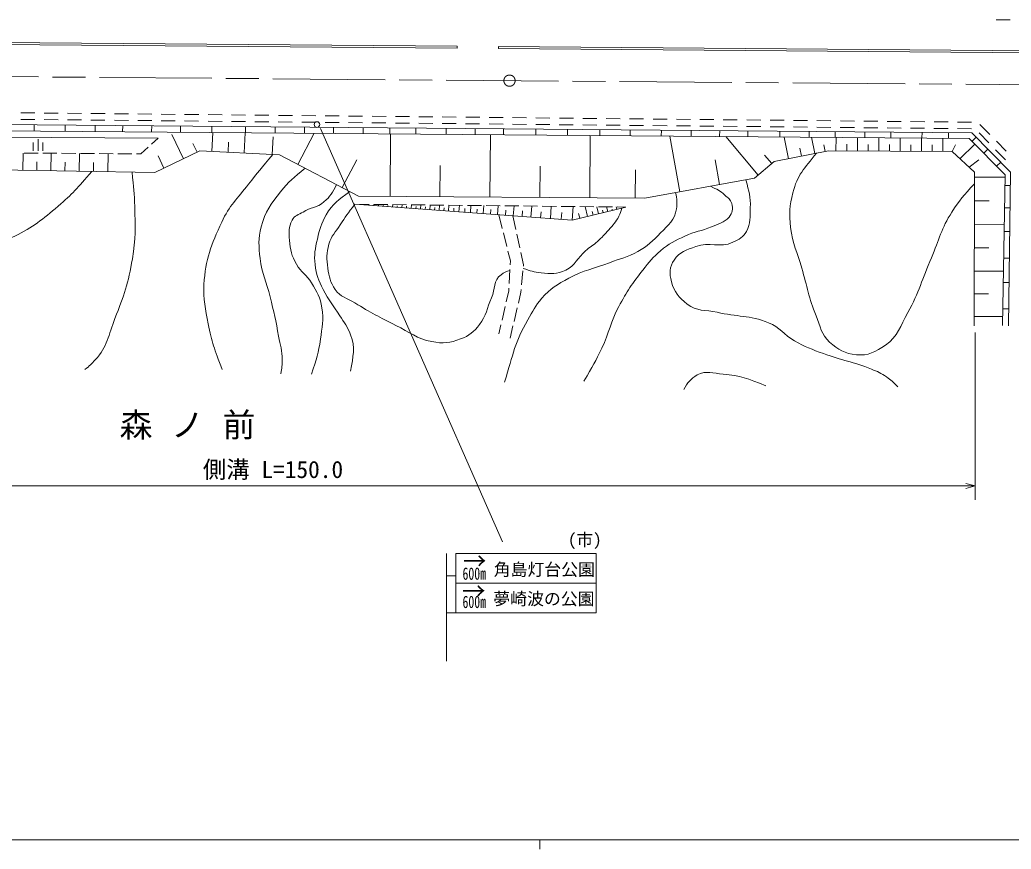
# Model space of a CAD drawing. Units: millimetres, scale not verified. Extents: x 40000 to 680000, y 20000 to 380000.
# Drawn here: x 112496 to 218323, y 204000 to 292535 of the extents above; entities that cross this region are included whole.
import ezdxf
from ezdxf.enums import TextEntityAlignment as Align

# ---------------------------------------------------------------- set-up
doc = ezdxf.new("R2010")
doc.units = ezdxf.units.MM
doc.header["$LTSCALE"] = 1000
doc.linetypes.add('CHAIN', pattern=[18.5, 12, -1.5, 3.5, -1.5])
for name, color, linetype, lineweight in [('M-BGD', 7, 'Continuous', 13), ('M-BMK', 2, 'CHAIN', 13), ('M-STR-HTXT', 7, 'Continuous', 13), ('M-STR-STRC', 7, 'Continuous', 13), ('M-TTL-BAND', 7, 'Continuous', 13)]:
    doc.layers.add(name, color=color, linetype=linetype, lineweight=lineweight)
doc.layers.add('M-BMK-HTXT', color=7, linetype='Continuous')
doc.styles.add('ＭＳ ゴシック', font='')
doc.styles.get('ＭＳ ゴシック').set_extended_font_data('MS Gothic')

msp = doc.modelspace()

# ---------------------------------------------------------------- linework, layer by layer
at = {"layer": 'M-BGD'}
for p, q in [((218229, 292522), (216729, 292535)), ((87674, 290081), (159170, 289512)), ((87678, 290281), (159171, 289712)), ((159170, 289512), (159171, 289712)), ((163591, 289476), (163593, 289676)), ((163591, 289476), (320633, 288226)), ((163593, 289676), (320635, 288426)), ((112593, 282609), (114093, 282594)), ((115093, 282584), (116593, 282569)), ((117593, 282559), (119093, 282545)), ((112586, 281909), (114086, 281894)), ((115086, 281884), (116586, 281869)), ((117586, 281859), (119086, 281845)), ((120086, 281835), (121586, 281820)), ((120093, 282535), (121593, 282520)), ((122586, 281810), (124086, 281795)), ((122593, 282510), (124093, 282495)), ((125086, 281786), (126586, 281771)), ((125093, 282486), (126593, 282471)), ((127586, 281761), (129086, 281746)), ((127593, 282461), (129092, 282446)), ((130085, 281736), (131585, 281722)), ((130092, 282436), (131592, 282422)), ((132585, 281712), (134085, 281697)), ((132592, 282412), (134092, 282397)), ((135085, 281687), (136585, 281672)), ((135092, 282387), (136592, 282372)), ((137585, 281662), (139085, 281648)), ((137592, 282362), (139092, 282348)), ((140085, 281638), (141585, 281623)), ((140092, 282338), (141592, 282323)), ((142585, 281613), (144085, 281598)), ((142592, 282313), (144092, 282298)), ((145085, 281589), (146585, 281574)), ((145092, 282289), (146592, 282274)), ((147585, 281564), (149085, 281549)), ((147592, 282264), (149091, 282249)), ((150085, 281539), (151584, 281525)), ((150091, 282239), (151591, 282225)), ((152584, 281515), (154084, 281500)), ((152591, 282215), (154091, 282200)), ((155091, 282190), (156591, 282175)), ((157591, 282165), (159091, 282151)), ((160091, 282141), (161591, 282126)), ((162591, 282116), (164091, 282101)), ((165091, 282092), (166591, 282077)), ((167591, 282067), (169091, 282052)), ((170090, 282042), (171590, 282028)), ((172590, 282018), (174090, 282003)), ((175090, 281993), (176590, 281978)), ((177590, 281968), (179090, 281954)), ((180090, 281944), (181590, 281929)), ((182590, 281919), (184090, 281904)), ((185090, 281895), (186590, 281880)), ((187590, 281870), (189090, 281855)), ((190089, 281845), (191589, 281830)), ((192589, 281821), (194089, 281806)), ((195089, 281796), (196589, 281781)), ((197589, 281771), (199089, 281757)), ((200089, 281747), (201589, 281732)), ((202589, 281722), (204089, 281707)), ((205089, 281698), (206589, 281683)), ((207589, 281673), (209089, 281658)), ((210089, 281648), (211588, 281633)), ((212588, 281624), (214088, 281609)), ((83975, 280899), (213835, 279869)), ((214123, 280487), (97609, 281463)), ((114031, 280661), (114036, 281325)), ((117329, 280635), (117334, 281297)), ((120544, 280609), (120549, 281271)), ((123471, 280586), (123476, 281246)), ((126564, 280561), (126570, 281220)), ((129656, 280537), (129661, 281194)), ((132994, 280510), (132999, 281166)), ((132999, 278488), (133097, 280510)), ((136459, 278320), (136564, 280482)), ((136580, 280482), (136585, 281136)), ((139755, 280457), (139761, 281110)), ((142888, 280432), (142893, 281083)), ((145979, 280407), (145984, 281058)), ((149153, 280382), (149158, 281031)), ((151997, 280360), (152002, 281007)), ((154759, 280338), (154764, 280984)), ((155084, 281490), (156584, 281475)), ((157584, 281465), (159084, 281451)), ((158016, 280312), (158021, 280957)), ((160084, 281441), (161584, 281426)), ((161107, 280287), (161112, 280931)), ((162584, 281416), (164084, 281401)), ((164116, 280263), (164121, 280906)), ((165084, 281392), (166584, 281377)), ((167578, 280236), (167583, 280877)), ((167584, 281367), (169084, 281352)), ((170084, 281342), (171583, 281328)), ((170958, 280209), (170963, 280848)), ((172583, 281318), (174083, 281303)), ((174421, 280182), (174427, 280819)), ((175083, 281293), (176583, 281278)), ((177583, 281268), (179083, 281254)), ((177638, 280156), (177643, 280793)), ((180083, 281244), (181583, 281229)), ((180976, 280130), (180981, 280765)), ((182583, 281219), (184083, 281204)), ((184150, 280104), (184155, 280738)), ((185083, 281195), (186583, 281180)), ((187201, 280080), (187206, 280712)), ((187583, 281170), (189083, 281155)), ((190083, 281145), (191583, 281131)), ((190210, 280056), (190215, 280687)), ((192582, 281121), (194082, 281106)), ((193631, 280029), (193636, 280659)), ((195082, 281096), (196582, 281081)), ((196765, 280004), (196770, 280632)), ((197582, 281071), (199082, 281057)), ((199526, 279982), (199531, 280609)), ((200082, 281047), (201582, 281032)), ((202582, 281022), (204082, 281007)), ((202700, 279957), (202705, 280583)), ((205082, 280998), (206582, 280983)), ((205462, 279935), (205466, 280560)), ((207582, 280973), (209082, 280958)), ((208800, 279909), (208805, 280532)), ((210082, 280948), (211582, 280934)), ((211645, 279886), (211650, 280508)), ((212581, 280924), (214081, 280909)), ((218245, 276282), (214123, 280487)), ((214893, 280456), (215946, 279387)), ((214986, 281359), (216039, 280290)), ((127269, 279910), (94621, 280116)), ((113936, 278551), (113936, 279426)), ((114436, 278551), (114436, 279801)), ((114936, 278551), (114936, 279426)), ((126556, 279261), (127269, 279910)), ((129953, 277704), (128716, 280290)), ((134729, 278404), (134781, 279485)), ((139450, 278174), (139541, 280044)), ((142191, 277105), (143924, 280424)), ((152018, 273700), (152072, 280359)), ((162676, 273613), (162730, 280274)), ((173336, 273527), (173390, 280190)), ((182961, 274167), (181871, 280122)), ((191316, 275961), (187847, 280075)), ((194554, 277701), (194093, 280025)), ((197349, 278256), (197002, 280002)), ((199619, 278545), (199628, 279982)), ((201912, 278530), (201921, 279963)), ((204198, 278516), (204207, 279945)), ((206479, 278502), (206487, 279927)), ((208753, 278488), (208762, 279909)), ((211021, 278473), (211030, 279891)), ((213835, 279869), (217668, 275994)), ((214140, 279560), (214593, 280008)), ((216740, 279577), (217793, 278509)), ((125414, 278220), (126186, 278924)), ((131721, 278550), (126898, 276241)), ((131414, 278403), (130977, 279316)), ((140212, 278137), (131721, 278550)), ((198830, 278550), (193018, 277395)), ((195952, 277978), (195778, 278851)), ((198477, 278480), (198337, 279184)), ((212021, 278467), (198830, 278550)), ((200765, 278538), (200770, 279254)), ((203055, 278523), (203059, 279238)), ((205338, 278509), (205343, 279222)), ((207616, 278495), (207620, 279205)), ((209887, 278481), (209891, 279189)), ((212021, 278467), (212374, 279204)), ((214412, 276282), (212021, 278467)), ((212857, 277703), (214446, 279250)), ((215391, 278296), (215838, 278738)), ((216647, 278674), (217700, 277605)), ((112808, 276479), (112839, 278318)), ((112959, 278317), (114459, 278306)), ((114301, 276454), (114316, 277387)), ((114959, 278302), (116459, 278290)), ((115794, 276429), (115825, 278295)), ((116959, 278286), (118459, 278274)), ((117309, 276403), (117325, 277350)), ((118824, 276377), (118856, 278271)), ((118959, 278270), (120459, 278259)), ((120361, 276352), (120377, 277312)), ((120959, 278255), (122459, 278243)), ((121898, 276326), (121931, 278247)), ((122959, 278239), (124459, 278227)), ((124959, 278223), (125414, 278220)), ((127885, 276714), (127266, 278007)), ((148663, 273727), (140212, 278137)), ((146914, 274639), (148455, 277591)), ((187196, 274942), (186712, 277589)), ((193018, 277395), (190915, 275623)), ((192766, 277183), (192002, 278089)), ((213845, 276800), (214865, 277574)), ((216764, 276908), (217205, 277344)), ((126898, 276241), (92683, 276818)), ((157347, 273656), (157374, 276987)), ((168006, 273570), (168033, 276902)), ((178180, 273488), (178205, 276515)), ((214371, 259876), (214412, 276282)), ((218039, 259876), (218245, 276282)), ((190915, 275623), (179208, 273479)), ((214410, 275752), (217664, 275743)), ((217668, 275994), (217380, 259917)), ((217648, 274849), (218227, 274839)), ((179208, 273479), (148663, 273727)), ((214404, 273212), (215991, 273208)), ((148270, 272852), (149770, 272836)), ((171462, 271157), (148270, 272852)), ((149786, 272742), (149790, 272804)), ((150270, 272831), (151770, 272815)), ((150284, 272705), (150294, 272831)), ((150783, 272669), (150790, 272763)), ((151282, 272632), (151295, 272820)), ((151780, 272596), (151790, 272721)), ((152270, 272810), (153770, 272794)), ((152279, 272559), (152297, 272809)), ((152778, 272523), (152789, 272679)), ((153276, 272486), (153299, 272799)), ((153775, 272450), (153789, 272637)), ((154270, 272788), (155769, 272772)), ((154274, 272414), (154301, 272788)), ((154772, 272377), (154788, 272595)), ((155271, 272341), (155303, 272777)), ((155770, 272304), (155788, 272554)), ((156268, 272268), (156305, 272767)), ((156269, 272767), (157769, 272751)), ((156767, 272231), (156788, 272512)), ((157266, 272195), (157307, 272756)), ((157765, 272158), (157787, 272470)), ((158263, 272122), (158309, 272745)), ((158269, 272746), (159769, 272730)), ((158817, 272081), (158843, 272428)), ((159371, 272041), (159422, 272734)), ((159987, 271996), (160015, 272381)), ((160269, 272724), (161769, 272709)), ((160603, 271951), (160659, 272720)), ((161286, 271901), (161318, 272328)), ((161970, 271851), (162033, 272706)), ((162269, 272703), (163769, 272687)), ((162730, 271795), (162764, 272270)), ((163489, 271740), (163559, 272689)), ((164269, 272682), (165769, 272666)), ((164333, 271678), (164372, 272206)), ((165177, 271617), (165254, 272671)), ((166114, 271548), (166157, 272134)), ((166269, 272661), (167769, 272645)), ((167052, 271480), (167138, 272651)), ((168093, 271403), (168141, 272054)), ((168269, 272639), (169769, 272623)), ((169135, 271327), (169230, 272629)), ((170269, 272618), (171769, 272602)), ((171448, 271158), (171554, 272604)), ((177202, 272544), (171462, 271157)), ((172269, 272597), (173768, 272581)), ((173106, 271554), (172856, 272590)), ((173696, 271697), (173607, 272066)), ((174286, 271840), (174108, 272577)), ((174268, 272575), (175768, 272559)), ((174772, 271957), (174713, 272203)), ((175258, 272074), (175140, 272566)), ((175744, 272192), (175715, 272315)), ((176230, 272309), (176171, 272555)), ((176268, 272554), (177202, 272544)), ((217605, 272460), (218197, 272449)), ((163622, 271730), (163992, 270276)), ((165117, 271621), (165437, 270156)), ((170292, 271243), (170344, 271966)), ((172278, 271354), (172152, 271872)), ((214398, 270672), (217573, 270664)), ((217560, 269946), (218166, 269935)), ((164115, 269792), (164484, 268338)), ((165544, 269667), (165863, 268202)), ((164608, 267853), (164874, 266804)), ((214391, 268193), (215941, 268189)), ((164874, 266804), (164849, 266388)), ((165970, 267713), (166261, 266380)), ((217509, 267099), (218130, 267088)), ((164819, 265888), (164729, 264391)), ((166203, 265747), (166065, 264253)), ((166261, 266380), (166249, 266245)), ((214385, 265714), (217484, 265706)), ((164682, 263606), (164413, 262423)), ((164699, 263892), (164682, 263606)), ((166020, 263756), (165992, 263452)), ((217462, 264504), (218097, 264492)), ((165992, 263452), (165717, 262289)), ((214379, 263295), (215891, 263291)), ((164303, 261935), (163971, 260472)), ((165602, 261802), (165257, 260342)), ((217412, 261700), (218062, 261689)), ((214373, 260876), (217397, 260869)), ((163860, 259985), (163642, 259022)), ((165142, 259856), (164836, 258559))]:
    msp.add_line(p, q, dxfattribs=at)
msp.add_circle((144216, 281358), 300, dxfattribs=at)
for points, knots in [([(134096, 255205), (133277, 257404), (132980, 258124), (132609, 260079), (132300, 261705), (132063, 262640), (132154, 264292), (132302, 266990), (132921, 268491), (134054, 270943), (134866, 272698), (135724, 273459), (136904, 274991), (137886, 276265), (138238, 276686), (139519, 278171)], [0, 0, 0, 0, 1, 1, 1, 2, 2, 2, 3, 3, 3, 4, 4, 4, 5, 5, 5, 5]), ([(197534, 278292), (196213, 276673), (195498, 275937), (195022, 274082), (194660, 272672), (194619, 271811), (194774, 270364), (194961, 268617), (195483, 267715), (195972, 266027), (196548, 264037), (196715, 262864), (197500, 260947), (197967, 259805), (198025, 258959), (198946, 258138), (199866, 257316), (200567, 256889), (201796, 256775), (203066, 256657), (203842, 257085), (204894, 257807), (206251, 258740), (206489, 259838), (207289, 261277), (208500, 263457), (208806, 264860), (209809, 267143), (210648, 269053), (210855, 270271), (211998, 272017), (212824, 273278), (213213, 273760), (214409, 275032)], [0, 0, 0, 0, 1, 1, 1, 2, 2, 2, 3, 3, 3, 4, 4, 4, 5, 5, 5, 6, 6, 6, 7, 7, 7, 8, 8, 8, 9, 9, 9, 10, 10, 10, 11, 11, 11, 11]), ([(88065, 276183), (86502, 274431), (85843, 273813), (84942, 271975), (84328, 270724), (83667, 270023), (83703, 268630), (83742, 267125), (83882, 266098), (84859, 264953), (85718, 263947), (86539, 263683), (87792, 263260), (89286, 262756), (90224, 262686), (91799, 262764), (93651, 262856), (94687, 263189), (96425, 263838), (97973, 264416), (98694, 265065), (100184, 265779), (101616, 266467), (102396, 266922), (103901, 267432), (105577, 267999), (106608, 267980), (108321, 268423), (109750, 268792), (110629, 268809), (111956, 269456), (113927, 270416), (114918, 271208), (116582, 272636), (118115, 273952), (118640, 274547), (120178, 276355)], [0, 0, 0, 0, 1, 1, 1, 2, 2, 2, 3, 3, 3, 4, 4, 4, 5, 5, 5, 6, 6, 6, 7, 7, 7, 8, 8, 8, 9, 9, 9, 10, 10, 10, 11, 11, 11, 12, 12, 12, 12]), ([(124472, 276282), (124675, 274558), (124709, 274039), (124761, 272595), (124838, 270416), (124876, 269168), (124513, 267019), (124081, 264466), (123613, 263062), (122654, 260658), (121946, 258881), (121854, 257635), (120547, 256238), (120142, 255804), (119969, 255595), (119432, 255205)], [0, 0, 0, 0, 1, 1, 1, 2, 2, 2, 3, 3, 3, 4, 4, 4, 5, 5, 5, 5]), ([(142968, 276699), (141690, 275683), (141225, 275280), (140333, 274165), (139295, 272867), (138669, 272059), (138268, 270447), (137948, 269162), (137986, 268374), (138144, 267060), (138341, 265420), (138831, 264576), (139218, 262971), (139612, 261334), (139833, 260415), (140126, 258758), (140299, 257778), (140509, 257233), (140498, 256238), (140492, 255655), (140480, 255422), (140374, 254751)], [0, 0, 0, 0, 1, 1, 1, 2, 2, 2, 3, 3, 3, 4, 4, 4, 5, 5, 5, 6, 6, 6, 7, 7, 7, 7]), ([(190002, 275456), (190346, 274160), (190507, 273651), (190478, 272471), (190453, 271474), (190526, 270836), (190065, 269951), (189731, 269310), (189270, 269111), (188619, 268795), (187217, 268113), (186109, 268899), (184654, 268340), (183659, 267958), (182930, 267783), (182341, 266895), (181837, 266136), (181826, 265464), (182052, 264582), (182335, 263471), (182858, 262911), (183745, 262186), (184742, 261371), (185672, 261612), (186926, 261318), (189058, 260819), (190383, 261008), (192419, 260203), (193647, 259718), (194036, 258909), (195187, 258262), (196339, 257614), (197043, 257354), (198285, 256899), (200258, 256175), (201459, 256037), (203407, 255247), (204062, 254981), (204440, 254829), (205017, 254420), (205531, 254058), (205716, 253874), (206215, 253346)], [0, 0, 0, 0, 1, 1, 1, 2, 2, 2, 3, 3, 3, 4, 4, 4, 5, 5, 5, 6, 6, 6, 7, 7, 7, 8, 8, 8, 9, 9, 9, 10, 10, 10, 11, 11, 11, 12, 12, 12, 13, 13, 13, 14, 14, 14, 14]), ([(143637, 254710), (144181, 256384), (144381, 256943), (144587, 258427), (144768, 259723), (144952, 260480), (144753, 261773), (144580, 262895), (144215, 263480), (143637, 264458), (143130, 265317), (142508, 265567), (142026, 266440), (141523, 267352), (141338, 267961), (141283, 269001), (141238, 269847), (141167, 270406), (141572, 271149), (141842, 271645), (142250, 271717), (142729, 272017), (143548, 272530), (144227, 272459), (144959, 273091), (145640, 273678), (145865, 274087), (146311, 274954)], [0, 0, 0, 0, 1, 1, 1, 2, 2, 2, 3, 3, 3, 4, 4, 4, 5, 5, 5, 6, 6, 6, 7, 7, 7, 8, 8, 8, 9, 9, 9, 9]), ([(147714, 274222), (146500, 273306), (145901, 272922), (145207, 271727), (144663, 270792), (144503, 270179), (144257, 269125), (144014, 268084), (143900, 267463), (144009, 266399), (144120, 265318), (144401, 264733), (144876, 263755), (145444, 262588), (145979, 262056), (146653, 260947), (147125, 260169), (147494, 259777), (147809, 258923), (148333, 257500), (148069, 256654), (147809, 255040)], [0, 0, 0, 0, 1, 1, 1, 2, 2, 2, 3, 3, 3, 4, 4, 4, 5, 5, 5, 6, 6, 6, 7, 7, 7, 7]), ([(172716, 253966), (173669, 255589), (173938, 256073), (174617, 257477), (175435, 259171), (175544, 260280), (176434, 261938), (177293, 263539), (177878, 264388), (178995, 265821), (179669, 266685), (180060, 267176), (180895, 267886), (181799, 268655), (182419, 268960), (183497, 269456), (184568, 269948), (185267, 269976), (186347, 270447), (187109, 270779), (187667, 270848), (188206, 271480), (188580, 271918), (188638, 272367), (188495, 272925), (188382, 273370), (188082, 273515), (187752, 273834), (187249, 274320), (186938, 274428), (186223, 274764)], [0, 0, 0, 0, 1, 1, 1, 2, 2, 2, 3, 3, 3, 4, 4, 4, 5, 5, 5, 6, 6, 6, 7, 7, 7, 8, 8, 8, 9, 9, 9, 10, 10, 10, 10]), ([(182502, 274082), (182672, 273392), (182685, 273019), (182589, 272347), (182417, 271160), (181722, 270655), (180895, 269786), (180049, 268897), (179527, 268406), (178458, 267803), (177354, 267181), (176623, 267066), (175443, 266606), (173753, 265947), (172692, 265830), (171106, 264953), (169874, 264273), (169149, 263857), (168214, 262805), (167500, 262003), (167264, 261423), (166727, 260492), (165342, 258091), (165171, 256951), (164249, 253842)], [0, 0, 0, 0, 1, 1, 1, 2, 2, 2, 3, 3, 3, 4, 4, 4, 5, 5, 5, 6, 6, 6, 7, 7, 7, 8, 8, 8, 8]), ([(148270, 272852), (147493, 271835), (147263, 271544), (146694, 270654), (146192, 269868), (145747, 269487), (145496, 268588), (145227, 267624), (145222, 267017), (145372, 266027), (145513, 265099), (145624, 264528), (146157, 263755), (146723, 262934), (147412, 262831), (148264, 262310), (149926, 261292), (150895, 260779), (152642, 259914), (154117, 259184), (154868, 258498), (156483, 258179), (157660, 257947), (158419, 258043), (159540, 258468), (160466, 258820), (160968, 259205), (161564, 259997), (162298, 260972), (162357, 261728), (162844, 262847), (163263, 263808), (163014, 264729), (163877, 265325), (164209, 265554), (164410, 265674), (164812, 265765)], [0, 0, 0, 0, 1, 1, 1, 2, 2, 2, 3, 3, 3, 4, 4, 4, 5, 5, 5, 6, 6, 6, 7, 7, 7, 8, 8, 8, 9, 9, 9, 10, 10, 10, 11, 11, 11, 12, 12, 12, 12]), ([(166227, 266005), (167036, 265706), (167369, 265615), (168132, 265532), (169164, 265419), (169846, 265356), (170775, 265821), (171805, 266337), (172016, 267126), (172882, 267886), (173357, 268303), (173695, 268451), (174162, 268877), (174659, 269332), (174929, 269599), (175360, 270117), (175810, 270657), (176144, 270921), (176434, 271562), (176583, 271891), (176642, 272033), (176744, 272433)], [0, 0, 0, 0, 1, 1, 1, 2, 2, 2, 3, 3, 3, 4, 4, 4, 5, 5, 5, 6, 6, 6, 7, 7, 7, 7]), ([(183373, 253057), (183784, 253788), (184092, 254220), (184819, 254627), (185763, 255155), (186507, 254778), (187586, 254710), (189422, 254593), (190161, 254211), (192130, 253470)], [0, 0, 0, 0, 1, 1, 1, 2, 2, 2, 3, 3, 3, 3])]:
    msp.add_open_spline(points, degree=3, knots=knots, dxfattribs=at)
at = {"layer": 'M-BMK'}
msp.add_line((65503, 286831), (320606, 284801), dxfattribs=at)
msp.add_circle((164770, 286041), 600, dxfattribs=at)
at = {"layer": 'M-STR-HTXT'}
for p, q in [((214493, 259159), (214493, 241291)), ((64552, 242770), (214493, 242770)), ((214493, 242770), (213493, 243033)), ((214493, 242770), (213493, 242507))]:
    msp.add_line(p, q, dxfattribs=at)
at = {"layer": 'M-STR-STRC'}
for p, q in [((144604, 280921), (164011, 236801)), ((158034, 235556), (158034, 224056)), ((159034, 235556), (174034, 235556)), ((159034, 235556), (159034, 229223)), ((174034, 235556), (174034, 229223)), ((158034, 233181), (159034, 233181)), ((159034, 232389), (174034, 232389)), ((158034, 229223), (159034, 229223)), ((159034, 229223), (174034, 229223))]:
    msp.add_line(p, q, dxfattribs=at)
at = {"layer": 'M-TTL-BAND'}
for p, q in [((40000, 205000), (579000, 205000)), ((168000, 205000), (168000, 204000))]:
    msp.add_line(p, q, dxfattribs=at)

# ---------------------------------------------------------------- texts
at = {"layer": 'M-BMK-HTXT', "style": 'ＭＳ ゴシック'}
msp.add_text('(市)', height=1320, dxfattribs=at).set_placement((171008, 235989), align=Align.BOTTOM_LEFT)
at = {"layer": 'M-BMK-HTXT', "insert": (131394, 247726), "char_height": 2566, "attachment_point": 8, "style": 'ＭＳ ゴシック'}
msp.add_mtext('\\T1.57;森ノ前', dxfattribs=at)
at = {"layer": 'M-STR-HTXT', "style": 'ＭＳ ゴシック'}
msp.add_text('側溝 L=150.0', height=1833, dxfattribs=at).set_placement((139522, 243070), align=Align.BOTTOM_CENTER)
at = {"layer": 'M-STR-STRC', "style": 'ＭＳ ゴシック'}
for s, height, p in [('→', 1833, (161053, 234756)), ('角島灯台公園', 1320, (168483, 233858)), ('→', 1833, (160958, 231556)), ('夢崎波の公園', 1320, (168445, 230730))]:
    msp.add_text(s, height=height, dxfattribs=at).set_placement(p, align=Align.MIDDLE_CENTER)
at = {"layer": 'M-STR-STRC', "style": 'ＭＳ ゴシック', "width": 0.7}
for p in [(159751, 232366), (159751, 229347)]:
    msp.add_text('600m', height=1320, dxfattribs=at).set_placement(p, align=Align.BOTTOM_LEFT)

doc.saveas('drawing.dxf')
